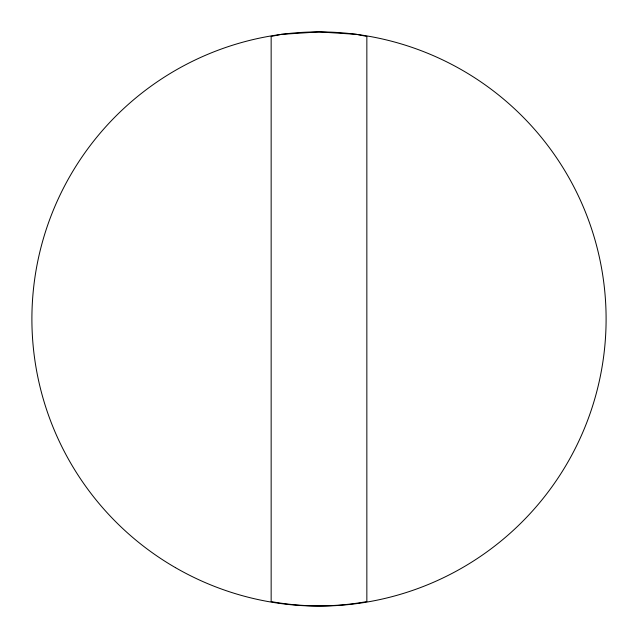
<?xml version="1.0" encoding="UTF-8"?>
<svg xmlns="http://www.w3.org/2000/svg" width="638" height="638" viewBox="0 0 638 638"><rect width="100%" height="100%" fill="white"/><g stroke="black" fill="none" stroke-linecap="round" stroke-linejoin="round"><path stroke-width="0.96" d="M281.525 34.356L271.15 36.422L271.15 601.578C302.603 607.304 335.397 607.304 366.85 601.578L366.85 36.422L356.475 34.356L319 31.9L281.525 34.356M175.45 567.637A287.1 287.1 0 0 0 606.1 319A287.1 287.1 0 0 0 175.45 70.363A287.1 287.1 0 0 0 175.45 567.637"/></g></svg>
